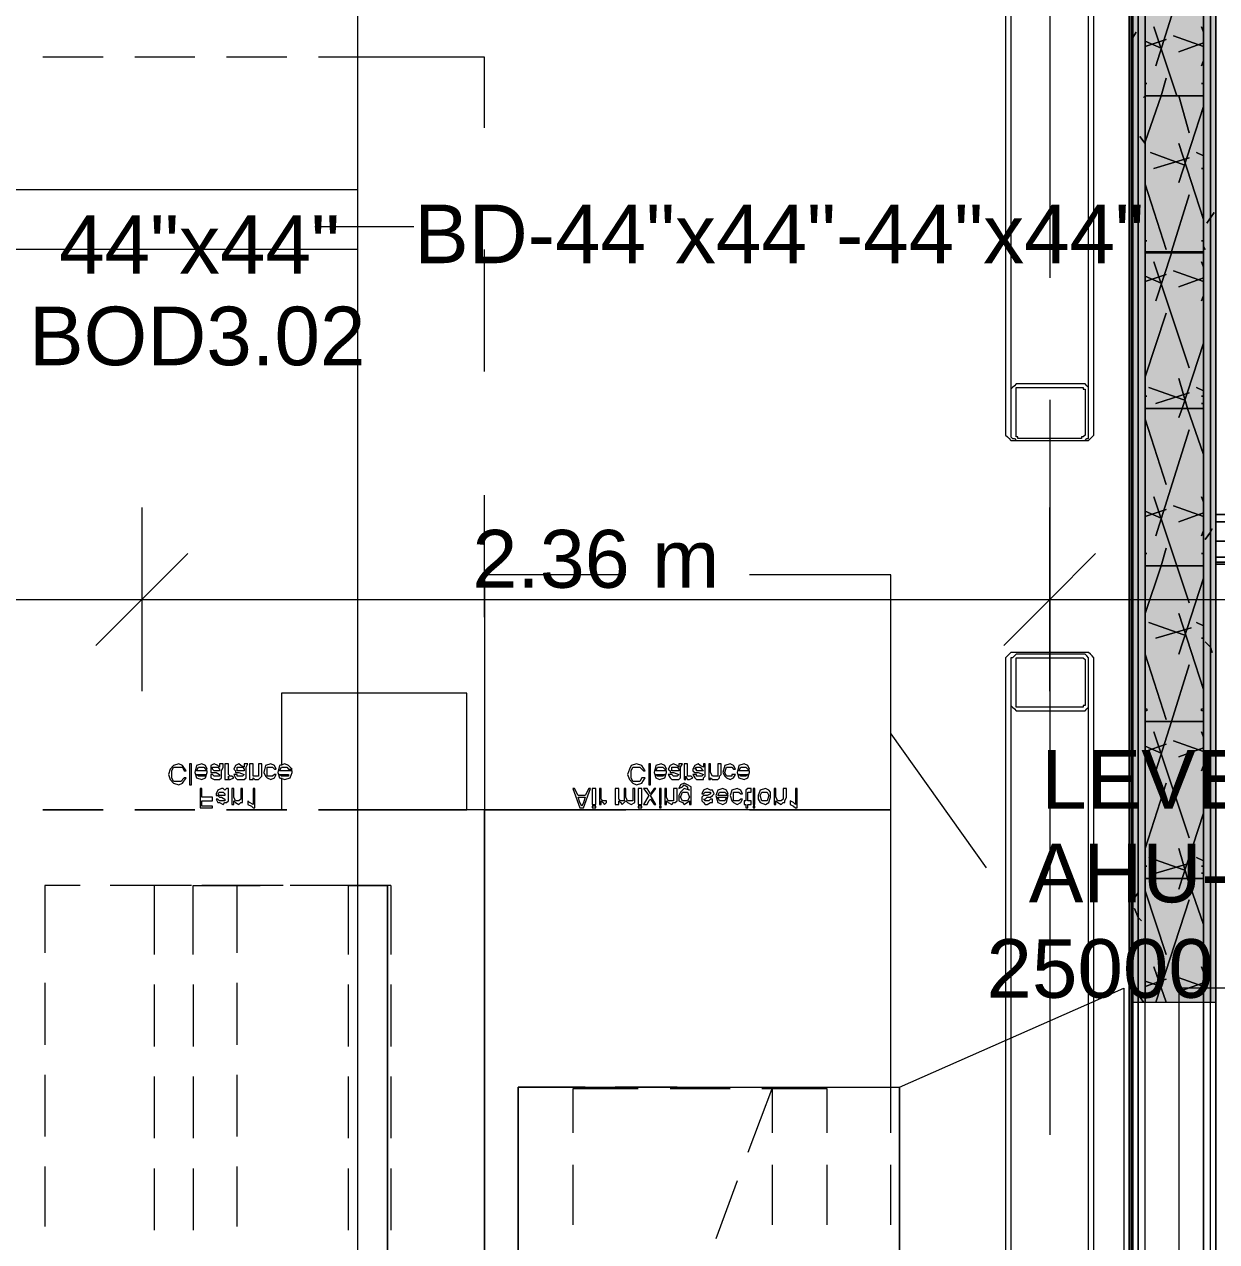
# Model space of a CAD drawing. Header units: metres. Extents: x -2 to 237, y -8 to 52.
# Drawn here: x 13.403 to 16.495, y 26.474 to 29.631 of the extents above; entities that cross this region are included whole.
import ezdxf

# ---------------------------------------------------------------- set-up
doc = ezdxf.new("R2010")
doc.units = ezdxf.units.M
doc.layers.add('HVAC - Ductos', color=5, linetype='Continuous', lineweight=0)
doc.layers.add('PDF4_Text', color=7, linetype='Continuous', lineweight=0)
doc.layers.add('PDF4_Geometry', color=7, linetype='Continuous', lineweight=0, true_color=0xaaaaaa)
doc.layers.add('PDF4_Solid Fills', color=7, linetype='Continuous', lineweight=0, true_color=0xffffff)
doc.styles.add('PDF Helvetica', font='')
doc.styles.get('PDF Helvetica').set_extended_font_data('Helvetica')

msp = doc.modelspace()

# ---------------------------------------------------------------- hatches: boundary and pattern name
at = {"layer": 'PDF4_Solid Fills', "lineweight": 0, "transparency": 33554559}
h = msp.add_hatch(color=256, dxfattribs=at)
h.paths.add_polyline_path([(16.31, 27.0947), (16.4611, 27.0947), (16.4611, 33.3898), (16.31, 33.3898)])
h.paths.add_polyline_path([(16.3832, 23.3881), (16.3832, 23.3103), (16.4611, 23.3103), (16.4611, 23.3881)])
h.paths.add_polyline_path([(16.3832, 23.3927), (16.4611, 23.3927), (16.4611, 24.8588), (16.31, 24.8588), (16.31, 23.4157), (16.3832, 23.4157)])
h = msp.add_hatch(color=256, dxfattribs=at)
h.paths.add_polyline_path([(16.31, 27.0947), (16.4611, 27.0947), (16.4611, 33.2845), (16.31, 33.2845)])
h.paths.add_polyline_path([(16.4611, 24.8588), (16.31, 24.8588), (16.31, 23.2003), (16.4611, 23.2003)])
h = msp.add_hatch(color=256, dxfattribs=at)
h.paths.add_polyline_path([(16.4611, 27.0947), (16.4795, 27.0947), (16.4795, 33.2845), (16.4611, 33.2845)])
h.paths.add_polyline_path([(16.4795, 24.8588), (16.4611, 24.8588), (16.4611, 23.3102), (16.4795, 23.3102)])
h = msp.add_hatch(color=256, dxfattribs=at)
h.paths.add_polyline_path([(16.4611, 27.0947), (16.4795, 27.0947), (16.4795, 33.2845), (16.4611, 33.2845)])
h.paths.add_polyline_path([(16.4795, 24.8588), (16.4611, 24.8588), (16.4611, 23.3102), (16.4795, 23.3102)])
h = msp.add_hatch(color=256, dxfattribs=at)
h.paths.add_polyline_path([(16.4932, 27.0947), (16.4932, 33.2845), (16.4795, 33.2845), (16.4795, 27.0947)])
h.paths.add_polyline_path([(16.4932, 23.3102), (16.4932, 24.8588), (16.4795, 24.8588), (16.4795, 23.3102)])
h = msp.add_hatch(color=256, dxfattribs=at)
h.paths.add_polyline_path([(16.4932, 27.0947), (16.4932, 33.2845), (16.4795, 33.2845), (16.4795, 27.0947)])
h.paths.add_polyline_path([(16.4932, 23.3102), (16.4932, 24.8588), (16.4795, 24.8588), (16.4795, 23.3102)])
h = msp.add_hatch(color=256, dxfattribs=at)
h.paths.add_polyline_path([(16.2916, 24.8588), (16.2778, 24.8588), (16.2778, 23.4157), (16.2916, 23.4157)])
h.paths.add_polyline_path([(16.2778, 30.2148), (16.2916, 30.2148), (16.2916, 33.1883), (16.2778, 33.1883)])
h.paths.add_polyline_path([(16.2778, 27.0947), (16.2916, 27.0947), (16.2916, 30.0727), (16.2778, 30.0727)])
h = msp.add_hatch(color=256, dxfattribs=at)
h.paths.add_polyline_path([(16.2916, 30.2148), (16.3099, 30.2148), (16.3099, 33.2065), (16.2916, 33.2065)])
h.paths.add_polyline_path([(16.2916, 23.4157), (16.3099, 23.4157), (16.3099, 24.8588), (16.2916, 24.8588)])
h.paths.add_polyline_path([(16.2916, 27.0947), (16.3099, 27.0947), (16.3099, 30.0865), (16.2916, 30.0865)])
h = msp.add_hatch(color=256, dxfattribs=at)
h.paths.add_polyline_path([(16.2916, 27.0947), (16.3099, 27.0947), (16.3099, 30.0865), (16.2916, 30.0865)])
h.paths.add_polyline_path([(16.2916, 23.4157), (16.3099, 23.4157), (16.3099, 24.8588), (16.2916, 24.8588)])
h = msp.add_hatch(color=256, dxfattribs=at)
h.paths.add_polyline_path([(16.2778, 27.0947), (16.2916, 27.0947), (16.2916, 30.0727), (16.2778, 30.0727)])
h.paths.add_polyline_path([(16.2778, 23.4157), (16.2916, 23.4157), (16.2916, 24.8588), (16.2778, 24.8588)])

# ---------------------------------------------------------------- linework, layer by layer
at = {"layer": 'HVAC - Ductos', "lineweight": 0}
for points in [[(14.2665, 30.1002), (14.2665, 24.4052), (13.1486, 24.4052), (13.1486, 30.1002)], [(14.2665, 29.2022), (14.2665, 29.0464), (13.1486, 29.0464), (13.1486, 29.2022)], [(16.0625, 28.3775), (16.0625, 28.1393), (16.0625, 27.9011), (16.0625, 28.1393)], [(21.4459, 28.3409), (16.4932, 28.3409)], [(16.4932, 28.2905), (21.4459, 28.2905)], [(16.1816, 28.2584), (16.0625, 28.1393), (15.9434, 28.0202), (16.0625, 28.1393)], [(16.4932, 28.2493), (21.4459, 28.2493)], [(21.4459, 28.2355), (16.4932, 28.2355)], [(16.4932, 28.2309), (21.4459, 28.2309), (16.4932, 28.2309), (21.4459, 28.2309)], [(13.8175, 27.6949), (13.8221, 27.6949), (13.8129, 27.7086), (13.8038, 27.7132), (13.79, 27.7086), (13.7808, 27.6995), (13.7763, 27.6857), (13.7808, 27.672), (13.79, 27.6628), (13.8038, 27.6582), (13.8129, 27.6628), (13.8221, 27.6765), (13.8175, 27.6765), (13.8083, 27.6674), (13.8038, 27.6674), (13.79, 27.6674), (13.7854, 27.6765), (13.7854, 27.6857), (13.7854, 27.6949), (13.79, 27.704), (13.7992, 27.704), (13.8129, 27.704)], [(13.8313, 27.7132), (13.8313, 27.6582), (13.8359, 27.6582), (13.8359, 27.7132)], [(13.8725, 27.6995), (13.8771, 27.6995), (13.8725, 27.7086), (13.8633, 27.7132), (13.8496, 27.7086), (13.845, 27.6903), (13.8496, 27.6765), (13.8633, 27.672), (13.8725, 27.6765), (13.8771, 27.6903), (13.8771, 27.6949), (13.8496, 27.6949), (13.8542, 27.704), (13.8633, 27.704), (13.8679, 27.704)], [(13.8496, 27.6857), (13.8725, 27.6857), (13.8725, 27.6811), (13.8633, 27.6811), (13.8542, 27.6811)], [(13.9091, 27.704), (13.9045, 27.7086), (13.8954, 27.7132), (13.8863, 27.7086), (13.8863, 27.6995), (13.8863, 27.6949), (13.8863, 27.6903), (13.8909, 27.6903), (13.9, 27.6903), (13.9091, 27.6857), (13.9091, 27.6811), (13.9, 27.6811), (13.8954, 27.6811), (13.8909, 27.6857), (13.8863, 27.6857), (13.8863, 27.6765), (13.8954, 27.672), (13.9, 27.672), (13.9091, 27.672), (13.9137, 27.6765), (13.9137, 27.6811), (13.9137, 27.6857), (13.9137, 27.6949), (13.9183, 27.704), (13.9183, 27.7132), (13.9091, 27.7132)], [(13.9091, 27.6949), (13.9, 27.6949), (13.8954, 27.6949), (13.8909, 27.6995), (13.8909, 27.704), (13.9, 27.704), (13.9045, 27.704), (13.9091, 27.6995)], [(13.9229, 27.7132), (13.9229, 27.672), (13.9321, 27.672), (13.9321, 27.6811), (13.9321, 27.672), (13.9367, 27.672), (13.9458, 27.6765), (13.9412, 27.6811), (13.9367, 27.6811), (13.9321, 27.6857), (13.9321, 27.6903), (13.9321, 27.7132)], [(13.9733, 27.704), (13.9641, 27.7086), (13.9595, 27.7132), (13.9504, 27.7086), (13.9458, 27.6995), (13.9504, 27.6949), (13.9504, 27.6903), (13.9549, 27.6903), (13.9595, 27.6903), (13.9733, 27.6857), (13.9687, 27.6811), (13.9641, 27.6811), (13.9549, 27.6811), (13.9549, 27.6857), (13.9458, 27.6857), (13.9504, 27.6765), (13.9549, 27.672), (13.9641, 27.672), (13.9733, 27.672), (13.9779, 27.6765), (13.9779, 27.6811), (13.9779, 27.6857), (13.9779, 27.6949), (13.9779, 27.704), (13.9825, 27.7132), (13.9733, 27.7132)], [(13.9733, 27.6949), (13.9641, 27.6949), (13.9549, 27.6949), (13.9549, 27.6995), (13.9549, 27.704), (13.9595, 27.704), (13.9687, 27.704), (13.9733, 27.6995)], [(13.987, 27.7132), (13.987, 27.672), (13.9962, 27.672), (13.9962, 27.6765), (14.0008, 27.672), (14.0054, 27.672), (14.01, 27.672), (14.0146, 27.6765), (14.0191, 27.6811), (14.0191, 27.6857), (14.0191, 27.7132), (14.01, 27.7132), (14.01, 27.6903), (14.01, 27.6811), (14.0054, 27.6811), (13.9962, 27.6811), (13.9962, 27.6903), (13.9962, 27.7132)], [(14.0512, 27.6995), (14.0557, 27.6995), (14.0512, 27.7086), (14.042, 27.7132), (14.0283, 27.7086), (14.0237, 27.6903), (14.0283, 27.6811), (14.0329, 27.6765), (14.042, 27.672), (14.0512, 27.6765), (14.0557, 27.6857), (14.0512, 27.6857), (14.0466, 27.6811), (14.042, 27.6811), (14.0329, 27.6811), (14.0329, 27.6903), (14.0329, 27.704), (14.042, 27.704), (14.0466, 27.704)], [(14.0878, 27.6995), (14.097, 27.6995), (14.0878, 27.7086), (14.0787, 27.7132), (14.0649, 27.7086), (14.0603, 27.6903), (14.0649, 27.6765), (14.0787, 27.672), (14.0924, 27.6765), (14.097, 27.6903), (14.097, 27.6949), (14.0649, 27.6949), (14.0695, 27.704), (14.0787, 27.704), (14.0832, 27.704)], [(14.0649, 27.6857), (14.0878, 27.6857), (14.0878, 27.6811), (14.0787, 27.6811), (14.0695, 27.6811)], [(15.0087, 27.6949), (15.0133, 27.6949), (15.0041, 27.7086), (14.9904, 27.7132), (14.9767, 27.7086), (14.9721, 27.6995), (14.9675, 27.6857), (14.9721, 27.672), (14.9813, 27.6628), (14.9904, 27.6582), (15.0041, 27.6628), (15.0133, 27.6765), (15.0041, 27.6765), (14.9995, 27.6674), (14.9904, 27.6674), (14.9813, 27.6674), (14.9767, 27.6765), (14.9767, 27.6857), (14.9767, 27.6949), (14.9813, 27.704), (14.9904, 27.704), (14.9995, 27.704)], [(15.0225, 27.7132), (15.0225, 27.6582), (15.0271, 27.6582), (15.0271, 27.7132)], [(15.0637, 27.6995), (15.0683, 27.6995), (15.0637, 27.7086), (15.0545, 27.7132), (15.0408, 27.7086), (15.0362, 27.6903), (15.0408, 27.6765), (15.0499, 27.672), (15.0637, 27.6765), (15.0683, 27.6903), (15.0683, 27.6949), (15.0408, 27.6949), (15.0454, 27.704), (15.0545, 27.704), (15.0591, 27.704)], [(15.0408, 27.6857), (15.0637, 27.6857), (15.0591, 27.6811), (15.0499, 27.6811), (15.0454, 27.6811)], [(15.1004, 27.704), (15.0958, 27.7086), (15.0866, 27.7132), (15.0775, 27.7086), (15.0729, 27.6995), (15.0775, 27.6949), (15.0775, 27.6903), (15.0821, 27.6903), (15.0866, 27.6903), (15.1004, 27.6857), (15.0958, 27.6811), (15.0912, 27.6811), (15.0866, 27.6811), (15.0821, 27.6857), (15.0729, 27.6857), (15.0775, 27.6765), (15.0821, 27.672), (15.0912, 27.672), (15.1004, 27.672), (15.105, 27.6765), (15.105, 27.6811), (15.105, 27.6857), (15.105, 27.6949), (15.105, 27.704), (15.1096, 27.7132), (15.1004, 27.7132)], [(15.1004, 27.6949), (15.0912, 27.6949), (15.0821, 27.6949), (15.0821, 27.6995), (15.0821, 27.704), (15.0866, 27.704), (15.0958, 27.704), (15.1004, 27.6995)], [(15.1142, 27.7132), (15.1142, 27.672), (15.1187, 27.672), (15.1187, 27.6811), (15.1233, 27.672), (15.1279, 27.672), (15.137, 27.6765), (15.1324, 27.6811), (15.1279, 27.6811), (15.1233, 27.6811), (15.1233, 27.6857), (15.1233, 27.6903), (15.1233, 27.7132)], [(15.1645, 27.704), (15.1553, 27.7086), (15.1508, 27.7132), (15.1416, 27.7086), (15.137, 27.6995), (15.137, 27.6949), (15.1416, 27.6903), (15.1462, 27.6903), (15.1508, 27.6903), (15.1645, 27.6857), (15.1599, 27.6811), (15.1553, 27.6811), (15.1462, 27.6811), (15.1462, 27.6857), (15.137, 27.6857), (15.1416, 27.6765), (15.1462, 27.672), (15.1553, 27.672), (15.1645, 27.672), (15.1645, 27.6765), (15.1691, 27.6811), (15.1691, 27.6857), (15.1691, 27.6949), (15.1691, 27.704), (15.1691, 27.7132), (15.1645, 27.7132)], [(15.1645, 27.6949), (15.1508, 27.6949), (15.1462, 27.6949), (15.1462, 27.6995), (15.1416, 27.6995), (15.1462, 27.704), (15.1508, 27.704), (15.1553, 27.704), (15.1599, 27.6995)], [(15.1782, 27.7132), (15.1782, 27.672), (15.1828, 27.672), (15.1828, 27.6765), (15.1874, 27.672), (15.1966, 27.672), (15.2012, 27.672), (15.2058, 27.6765), (15.2058, 27.6811), (15.2104, 27.6857), (15.2104, 27.7132), (15.2012, 27.7132), (15.2012, 27.6903), (15.2012, 27.6811), (15.1966, 27.6811), (15.192, 27.6811), (15.1874, 27.6811), (15.1828, 27.6903), (15.1828, 27.7132)], [(15.2424, 27.6995), (15.247, 27.6995), (15.2424, 27.7086), (15.2332, 27.7132), (15.2195, 27.7086), (15.2149, 27.6903), (15.2195, 27.6811), (15.2241, 27.6765), (15.2332, 27.672), (15.2424, 27.6765), (15.247, 27.6857), (15.2378, 27.6857), (15.2378, 27.6811), (15.2332, 27.6811), (15.2241, 27.6811), (15.2195, 27.6903), (15.2241, 27.704), (15.2332, 27.704), (15.2378, 27.704)], [(15.279, 27.6995), (15.2836, 27.6995), (15.279, 27.7086), (15.2699, 27.7132), (15.2562, 27.7086), (15.2516, 27.6903), (15.2562, 27.6765), (15.2699, 27.672), (15.279, 27.6765), (15.2836, 27.6903), (15.2836, 27.6949), (15.2562, 27.6949), (15.2608, 27.704), (15.2699, 27.704), (15.2744, 27.704)], [(15.2562, 27.6857), (15.279, 27.6857), (15.2744, 27.6811), (15.2699, 27.6811), (15.2608, 27.6811)], [(15.1004, 27.6491), (15.1096, 27.6536), (15.1142, 27.6582), (15.1233, 27.6536), (15.1233, 27.6491), (15.1279, 27.6445), (15.1142, 27.6491), (15.1096, 27.6445), (15.105, 27.6399), (15.1004, 27.6307), (15.1004, 27.617), (15.1096, 27.6124), (15.1142, 27.6078), (15.1279, 27.617), (15.1279, 27.6078), (15.1324, 27.6078), (15.1324, 27.6445), (15.1324, 27.6536), (15.1233, 27.6582), (15.1142, 27.6628), (15.105, 27.6582)], [(13.8587, 27.6491), (13.8587, 27.5986), (13.8909, 27.5986), (13.8909, 27.6032), (13.8633, 27.6032), (13.8633, 27.617), (13.8909, 27.617), (13.8909, 27.6262), (13.8633, 27.6262), (13.8633, 27.6491)], [(13.9229, 27.6445), (13.9183, 27.6491), (13.9137, 27.6491), (13.9045, 27.6445), (13.9, 27.6353), (13.9, 27.6307), (13.9045, 27.6307), (13.9091, 27.6262), (13.9137, 27.6262), (13.9229, 27.6216), (13.9229, 27.617), (13.9137, 27.617), (13.9091, 27.617), (13.9045, 27.6216), (13.9, 27.6216), (13.9045, 27.6124), (13.9091, 27.6124), (13.9183, 27.6078), (13.9229, 27.6124), (13.9275, 27.6124), (13.9321, 27.617), (13.9321, 27.6216), (13.9321, 27.6307), (13.9321, 27.6399), (13.9321, 27.6491), (13.9275, 27.6491)], [(13.9229, 27.6307), (13.9137, 27.6307), (13.9091, 27.6307), (13.9045, 27.6353), (13.9091, 27.6399), (13.9137, 27.6399), (13.9183, 27.6399), (13.9229, 27.6353)], [(13.9412, 27.6491), (13.9412, 27.6078), (13.9458, 27.6078), (13.9458, 27.617), (13.9504, 27.6124), (13.9595, 27.6078), (13.9641, 27.6124), (13.9687, 27.6124), (13.9687, 27.617), (13.9687, 27.6262), (13.9687, 27.6491), (13.9641, 27.6491), (13.9641, 27.6262), (13.9641, 27.6216), (13.9595, 27.617), (13.9549, 27.617), (13.9504, 27.617), (13.9458, 27.6262), (13.9458, 27.6491)], [(14.0008, 27.6491), (13.9962, 27.6491), (13.9962, 27.6078), (13.987, 27.6124), (13.9825, 27.617), (13.9825, 27.6078), (13.9916, 27.6032), (13.9962, 27.5986), (14.0008, 27.5986)], [(14.8255, 27.6491), (14.8438, 27.5986), (14.853, 27.5986), (14.8713, 27.6491), (14.8667, 27.6491), (14.8575, 27.6307), (14.8393, 27.6307), (14.8301, 27.6491)], [(14.8393, 27.6262), (14.8575, 27.6262), (14.853, 27.6124), (14.8484, 27.6032), (14.8438, 27.6124)], [(14.8759, 27.6491), (14.8759, 27.6078), (14.885, 27.6078), (14.885, 27.6491)], [(14.8942, 27.6491), (14.8942, 27.6078), (14.8988, 27.6078), (14.8988, 27.617), (14.9034, 27.6124), (14.9079, 27.6078), (14.9125, 27.6124), (14.9125, 27.617), (14.9079, 27.617), (14.9034, 27.617), (14.8988, 27.6216), (14.8988, 27.6262), (14.8988, 27.6491)], [(14.9355, 27.6491), (14.9355, 27.6078), (14.9446, 27.6078), (14.9446, 27.617), (14.9492, 27.6124), (14.9537, 27.6078), (14.9583, 27.6124), (14.9629, 27.617), (14.9675, 27.6124), (14.9767, 27.6078), (14.9859, 27.6124), (14.9859, 27.6216), (14.9859, 27.6491), (14.9813, 27.6491), (14.9813, 27.6262), (14.9813, 27.617), (14.9767, 27.617), (14.9721, 27.617), (14.9675, 27.617), (14.9629, 27.6262), (14.9629, 27.6491), (14.9583, 27.6491), (14.9583, 27.6216), (14.9583, 27.617), (14.9537, 27.617), (14.9492, 27.617), (14.9446, 27.6216), (14.9446, 27.6307), (14.9446, 27.6491)], [(14.995, 27.6491), (14.995, 27.6078), (15.0041, 27.6078), (15.0041, 27.6491)], [(15.0087, 27.6491), (15.0225, 27.6307), (15.0087, 27.6078), (15.0179, 27.6078), (15.0225, 27.617), (15.0271, 27.6216), (15.0362, 27.6078), (15.0408, 27.6078), (15.0271, 27.6307), (15.0408, 27.6491), (15.0362, 27.6491), (15.0271, 27.6353), (15.0179, 27.6491)], [(15.0499, 27.6491), (15.0499, 27.6078), (15.0545, 27.6078), (15.0545, 27.6491)], [(15.0637, 27.6491), (15.0637, 27.6078), (15.0683, 27.6078), (15.0683, 27.617), (15.0729, 27.6124), (15.0821, 27.6078), (15.0866, 27.6124), (15.0912, 27.6124), (15.0958, 27.617), (15.0958, 27.6262), (15.0958, 27.6491), (15.0866, 27.6491), (15.0866, 27.6262), (15.0866, 27.6216), (15.0866, 27.617), (15.0821, 27.617), (15.0729, 27.617), (15.0683, 27.6262), (15.0683, 27.6491)], [(15.105, 27.6262), (15.1096, 27.6399), (15.1142, 27.6399), (15.1233, 27.6399), (15.1279, 27.6262), (15.1233, 27.617), (15.1142, 27.617), (15.1096, 27.617)], [(15.1599, 27.6353), (15.1645, 27.6353), (15.1691, 27.6399), (15.1737, 27.6399), (15.1828, 27.6399), (15.1828, 27.6353), (15.1737, 27.6307), (15.1645, 27.6307), (15.1599, 27.6262), (15.1599, 27.6216), (15.1599, 27.617), (15.1645, 27.6124), (15.1691, 27.6078), (15.1737, 27.6078), (15.1828, 27.6124), (15.1874, 27.6124), (15.1874, 27.6216), (15.1828, 27.6216), (15.1782, 27.617), (15.1737, 27.617), (15.1691, 27.617), (15.1645, 27.6216), (15.1691, 27.6216), (15.1737, 27.6262), (15.1828, 27.6262), (15.1874, 27.6307), (15.192, 27.6353), (15.1874, 27.6445), (15.1828, 27.6445), (15.1737, 27.6491), (15.1645, 27.6445)], [(15.2241, 27.6353), (15.2286, 27.6353), (15.2241, 27.6445), (15.2149, 27.6491), (15.2012, 27.6445), (15.1966, 27.6307), (15.2012, 27.6124), (15.2149, 27.6078), (15.2241, 27.6124), (15.2286, 27.6307), (15.2012, 27.6307), (15.2058, 27.6399), (15.2149, 27.6399), (15.2195, 27.6399)], [(15.2012, 27.6262), (15.2241, 27.6262), (15.2195, 27.617), (15.2149, 27.617), (15.2058, 27.617)], [(15.2608, 27.6353), (15.2653, 27.6353), (15.2608, 27.6445), (15.2516, 27.6491), (15.2378, 27.6445), (15.2332, 27.6307), (15.2378, 27.617), (15.2424, 27.6124), (15.2516, 27.6078), (15.2608, 27.6124), (15.2653, 27.6216), (15.2608, 27.6216), (15.2562, 27.617), (15.2516, 27.617), (15.2424, 27.617), (15.2424, 27.6307), (15.2424, 27.6399), (15.2516, 27.6399), (15.2562, 27.6399)], [(15.2882, 27.6399), (15.2882, 27.6491), (15.2836, 27.6491), (15.279, 27.6491), (15.2744, 27.6445), (15.2744, 27.6353), (15.2744, 27.617), (15.2699, 27.617), (15.2699, 27.6078), (15.2744, 27.6078), (15.2744, 27.5986), (15.279, 27.5986), (15.279, 27.6078), (15.2882, 27.6078), (15.2882, 27.617), (15.279, 27.617), (15.279, 27.6353), (15.279, 27.6399), (15.2836, 27.6399)], [(15.2928, 27.6491), (15.2928, 27.6078), (15.2974, 27.6078), (15.2974, 27.6491)], [(15.3066, 27.6307), (15.3066, 27.6216), (15.3111, 27.6124), (15.3248, 27.6078), (15.334, 27.6124), (15.3386, 27.6262), (15.3386, 27.6399), (15.334, 27.6445), (15.3248, 27.6491), (15.3111, 27.6445)], [(15.3111, 27.6307), (15.3157, 27.6399), (15.3248, 27.6399), (15.3294, 27.6399), (15.334, 27.6307), (15.3294, 27.617), (15.3248, 27.617), (15.3157, 27.617)], [(15.3478, 27.6491), (15.3478, 27.6078), (15.3524, 27.6078), (15.3524, 27.617), (15.3569, 27.6124), (15.3661, 27.6078), (15.3707, 27.6124), (15.3753, 27.6124), (15.3753, 27.617), (15.3799, 27.6262), (15.3799, 27.6491), (15.3707, 27.6491), (15.3707, 27.6262), (15.3707, 27.6216), (15.3661, 27.617), (15.3615, 27.617), (15.3569, 27.617), (15.3524, 27.6262), (15.3524, 27.6491)], [(15.4073, 27.6491), (15.4028, 27.6491), (15.4028, 27.6078), (15.3982, 27.6124), (15.3891, 27.617), (15.3891, 27.6078), (15.3982, 27.6032), (15.4028, 27.5986), (15.4073, 27.5986)], [(13.451, 27.594), (13.6068, 27.594)], [(13.6892, 27.594), (13.845, 27.594)], [(13.9275, 27.594), (14.0832, 27.594)], [(14.1657, 27.594), (14.2665, 27.594)], [(14.8759, 27.6032), (14.8759, 27.5986), (14.885, 27.5986), (14.885, 27.6032)], [(14.995, 27.6032), (14.995, 27.5986), (15.0041, 27.5986), (15.0041, 27.6032)], [(15.0499, 27.6032), (15.0499, 27.5986), (15.0545, 27.5986), (15.0545, 27.6032)], [(15.2928, 27.6032), (15.2928, 27.5986), (15.2974, 27.5986), (15.2974, 27.6032)], [(14.6834, 26.8748), (14.6834, 25.1246)]]:
    msp.add_lwpolyline(points, close=True, dxfattribs=at)
for points in [[(13.6068, 29.5458), (13.451, 29.5458)], [(13.845, 29.5458), (13.6892, 29.5458)], [(14.0832, 29.5458), (13.9275, 29.5458)], [(14.5964, 29.3626), (14.5964, 29.5458), (14.2665, 29.5458), (14.1657, 29.5458)], [(14.1566, 29.106), (14.4131, 29.106)], [(14.5964, 28.7303), (14.5964, 29.0464)], [(14.5964, 28.0935), (14.5964, 28.4096)], [(13.7076, 28.3775), (13.7076, 28.1393), (13.7076, 27.9011)], [(16.4932, 28.3592), (21.4459, 28.3592), (16.4932, 28.3592)], [(16.4932, 28.3592), (21.4459, 28.3592), (16.4932, 28.3592)], [(16.4932, 28.2309), (16.4932, 23.3102), (16.4932, 28.1668), (16.4932, 23.3102), (16.4932, 28.2309), (16.4932, 23.3102), (16.4932, 28.2309), (21.4459, 28.2309), (16.4932, 28.2309), (21.4459, 28.2309), (16.4932, 28.2309), (21.4459, 28.2309), (21.4459, 25.4682), (21.4459, 28.2309), (21.4459, 25.4682), (21.4459, 28.2309), (21.4459, 25.4682), (21.4459, 28.2309), (21.4459, 25.4682), (21.4459, 28.2309), (16.4932, 28.2309), (16.4932, 28.3592), (21.4459, 28.3592), (16.4932, 28.3592)], [(21.4459, 28.3592), (16.4932, 28.3592), (21.4459, 28.3592)], [(16.4932, 28.3592), (21.4459, 28.3592), (16.4932, 28.3592)], [(16.4932, 28.3592), (21.4459, 28.3592), (16.4932, 28.3592)], [(13.8267, 28.2584), (13.7076, 28.1393), (13.5884, 28.0202)], [(14.9629, 28.2034), (14.5964, 28.2034), (14.5964, 27.594), (14.9629, 27.594)], [(15.2836, 27.594), (15.6502, 27.594), (15.6502, 28.2034), (15.2836, 28.2034)], [(6.6289, 28.1393), (11.2197, 28.1393), (13.7076, 28.1393), (16.3008, 28.1393)], [(15.8242, 28.1393), (19.7919, 28.1393)], [(14.1657, 24.4052), (14.2665, 24.4052), (14.5964, 24.4052), (14.5964, 27.594), (14.2665, 27.594), (14.5506, 27.594), (14.5506, 27.8965), (14.2665, 27.8965), (14.0695, 27.8965), (14.0695, 27.7086)], [(15.6502, 27.7911), (15.8976, 27.4429)], [(14.5964, 27.7773), (14.5964, 27.594), (14.5964, 24.4052), (15.6502, 24.4052), (15.6502, 25.1246), (15.6502, 25.2437)], [(14.0695, 27.6765), (14.0695, 27.594)], [(15.6502, 26.7557), (15.6502, 26.8748), (15.6502, 27.594), (14.5964, 27.594), (14.2665, 27.594)], [(15.2699, 27.594), (14.6743, 27.594)], [(20.2135, 26.8015), (20.2272, 26.8427), (20.2639, 26.9802), (20.2959, 27.1222), (20.3097, 27.2688), (20.3189, 27.4108), (18.7932, 27.4108), (18.7886, 27.3558), (18.7703, 27.2963), (18.7427, 27.2459), (18.7061, 27.2001), (18.6603, 27.1634), (18.6099, 27.1359), (18.5549, 27.1176), (18.4954, 27.113), (18.4954, 26.1417), (18.4954, 27.113), (18.4496, 27.1313), (18.4496, 26.1371), (18.4496, 27.1313), (16.397, 27.1313), (16.397, 24.8955), (17.7119, 24.8955)], [(13.5472, 27.3971), (13.4556, 27.3971), (13.4556, 27.2229)], [(13.7854, 27.3971), (13.6251, 27.3971)], [(13.8359, 27.3971), (13.7397, 27.3971), (13.7397, 27.2184)], [(13.8405, 27.2184), (13.8405, 27.3971), (14.0146, 27.3971)], [(13.9549, 27.2229), (13.9549, 27.3971), (13.8633, 27.3971)], [(14.0741, 27.3971), (13.9137, 27.3971)], [(14.2436, 27.3971), (14.2665, 27.3971), (14.0924, 27.3971)], [(14.2436, 27.2184), (14.2436, 27.3971), (14.152, 27.3971)], [(14.3536, 27.3971), (14.3444, 27.3971), (14.2665, 27.3971), (14.3444, 27.3971), (14.3444, 24.5793), (14.2665, 24.5793), (14.3444, 24.5793), (14.3536, 24.5793)], [(14.3444, 24.5793), (14.3444, 27.3971)], [(14.3536, 27.3971), (14.3536, 27.2184)], [(13.4556, 27.1451), (13.4556, 26.9847)], [(13.7397, 27.1405), (13.7397, 26.9802)], [(13.8405, 27.1405), (13.8405, 26.9802)], [(13.9549, 26.9847), (13.9549, 27.1451)], [(14.2436, 26.9802), (14.2436, 27.1405)], [(14.3536, 27.1405), (14.3536, 26.9802)], [(14.6834, 26.8748), (14.6926, 26.8748), (14.711, 26.8748), (14.7384, 26.8748), (14.7842, 26.8748), (14.8347, 26.8748), (14.8988, 26.8748), (14.9767, 26.8748), (15.0591, 26.8748), (15.1462, 26.8748), (15.247, 26.8748), (15.3478, 26.8748), (15.4531, 26.8748), (15.5631, 26.8748), (15.6731, 26.8748), (16.2549, 27.1313), (16.2549, 24.8955)], [(13.4556, 26.9068), (13.4556, 26.7465)], [(13.7397, 26.9022), (13.7397, 26.7419)], [(13.8405, 26.9022), (13.8405, 26.7419)], [(13.9549, 26.7465), (13.9549, 26.9068)], [(14.2436, 26.7419), (14.2436, 26.9022)], [(14.3536, 26.9022), (14.3536, 26.7419)], [(14.995, 26.8702), (14.8255, 26.8702), (14.8255, 26.7557)], [(15.2332, 26.8702), (15.0775, 26.8702)], [(15.4853, 26.7557), (15.4853, 26.8702), (15.3157, 26.8702)], [(15.3432, 26.8748), (15.3524, 26.8748), (15.3707, 26.8748), (15.4028, 26.8748), (15.444, 26.8748), (15.4898, 26.8748), (15.5493, 26.8748), (15.6089, 26.8748), (15.6731, 26.8748), (15.6731, 25.1246), (15.6089, 25.1246), (15.5493, 25.1246), (15.4898, 25.1246), (15.444, 25.1246), (15.4028, 25.1246), (15.3707, 25.1246), (15.3524, 25.1246), (15.3432, 25.1246)], [(15.6731, 25.1246), (15.6731, 26.8748)], [(13.4556, 26.6686), (13.4556, 26.5128)], [(13.7397, 26.664), (13.7397, 26.5036)], [(13.8405, 26.664), (13.8405, 26.5036)], [(13.9549, 26.5128), (13.9549, 26.6686)], [(14.2436, 26.5036), (14.2436, 26.664)], [(14.3536, 26.664), (14.3536, 26.5036)], [(14.8255, 26.6732), (14.8255, 26.5174)], [(15.4853, 26.5174), (15.4853, 26.6732)], [(15.6502, 26.5174), (15.6502, 26.6732)]]:
    msp.add_lwpolyline(points, dxfattribs=at)
at = {"layer": 'PDF4_Geometry', "lineweight": 0}
for points in [[(16.1633, 30.0544), (16.2778, 30.0544), (16.2778, 27.0947), (16.4932, 27.0947), (16.4932, 33.2845), (18.7565, 33.2845), (18.7565, 33.3898), (16.2778, 33.3898), (6.4457, 33.3898), (6.4457, 33.1745), (6.4457, 27.1771), (6.6656, 27.1771), (6.6656, 30.0727), (9.6574, 30.0727), (9.8406, 30.0727), (9.8406, 30.4072), (9.6574, 30.4072), (9.6574, 30.2606), (9.4787, 30.2606)], [(16.2778, 27.0947), (16.4932, 27.0947), (16.4932, 33.2845), (16.4795, 33.2845)], [(16.2916, 27.0947), (16.31, 27.0947), (16.4611, 27.0947), (16.4611, 33.2845), (16.31, 33.2845), (16.31, 33.2065), (16.31, 30.2148), (16.31, 30.1369)], [(16.4611, 24.8588), (16.4795, 24.8588), (16.4795, 25.0375), (16.4795, 27.0947), (16.4795, 33.2845), (16.4611, 33.2845)], [(16.1633, 28.6799), (16.1633, 32.6431), (16.1633, 32.6476), (16.1633, 32.6522), (16.1587, 32.6567), (16.1541, 32.6567), (16.1495, 32.6613), (16.1404, 32.6613), (15.9846, 32.6613), (15.98, 32.6613), (15.9755, 32.6567), (15.9709, 32.6567), (15.9663, 32.6522), (15.9617, 32.6476), (15.9617, 32.6431), (15.9617, 28.6799)], [(16.0625, 30.2422), (16.0625, 28.9731)], [(16.2778, 23.4157), (16.2916, 23.4157), (16.31, 23.4157), (16.31, 24.8588), (16.31, 25.0375), (16.31, 24.8588), (16.4611, 24.8588), (16.4611, 25.0375), (16.4611, 27.0947), (16.4611, 25.0375), (16.31, 25.0375), (16.31, 27.0947), (16.31, 30.0865), (16.2916, 30.0865), (16.2778, 30.0865), (16.1633, 30.0865), (16.2916, 30.0865), (16.2916, 30.0727), (16.1633, 30.0727), (16.2778, 30.0727), (16.2778, 30.0544), (16.1633, 30.0544), (16.2778, 30.0544), (16.1771, 30.0544)], [(6.6656, 23.4203), (6.6656, 30.0407), (6.6656, 23.4203), (16.2778, 23.4203), (16.2778, 30.0544), (16.2778, 23.4157), (16.2778, 24.8588), (16.2778, 25.0375), (16.2778, 27.0947), (16.2778, 25.0375), (16.2916, 25.0375), (16.2916, 27.0947), (16.2916, 25.0375), (16.31, 25.0375), (16.31, 27.0947)], [(15.948, 30.0544), (12.2369, 30.0544), (15.948, 30.0544), (12.2369, 30.0544), (12.2323, 30.0498), (12.2323, 30.0453), (12.2277, 30.0453), (15.948, 30.0453), (12.2277, 30.0453), (12.2323, 30.0453), (12.2323, 30.0498), (12.2369, 30.0544), (15.948, 30.0544), (12.2369, 30.0544), (15.948, 30.0544), (12.2369, 30.0544), (15.948, 30.0544), (15.948, 28.5746), (15.948, 28.5654), (15.9526, 28.5608), (15.9571, 28.5562), (15.9617, 28.5516), (15.9709, 28.5516), (15.9755, 28.5516)], [(16.1495, 28.5516), (16.1541, 28.5516), (16.1633, 28.5516), (16.1679, 28.5562), (16.1725, 28.5608), (16.1771, 28.5654), (16.1771, 28.5746), (16.1771, 30.0544), (16.2733, 30.0544), (16.2733, 23.4203), (16.2733, 30.0544), (16.1771, 30.0544), (16.2778, 30.0544), (16.2778, 23.4203)], [(16.2687, 23.4294), (16.2687, 30.0453), (16.2687, 23.4294), (16.2687, 23.4248), (16.2733, 23.4203), (16.2778, 23.4203), (16.2778, 30.0544), (16.2778, 27.0947), (16.2778, 25.0375), (16.2778, 24.8588), (16.2778, 23.4157), (16.2778, 24.8588), (16.2778, 25.0375), (16.2778, 27.0947), (16.2916, 27.0947), (16.2916, 30.0727), (16.2778, 30.0727), (16.1633, 30.0727)], [(16.2778, 23.4203), (16.2778, 30.0544), (16.2778, 23.4157), (16.2916, 23.4157), (16.2916, 24.8588), (16.2916, 25.0375), (16.2916, 24.8588), (16.2778, 24.8588)], [(16.2778, 30.0544), (16.2778, 27.0947), (16.2778, 30.0544)], [(16.2687, 23.4294), (16.2687, 30.0453), (16.2687, 23.4294)], [(16.0625, 28.657), (16.0625, 28.3363)], [(16.1771, 24.2632), (16.1771, 27.9789), (16.1771, 27.9881), (16.1725, 27.9927), (16.1679, 27.9972), (16.1633, 28.0018), (16.1541, 28.0018), (16.1495, 28.0018), (15.98, 28.0018), (15.9709, 28.0018), (15.9617, 28.0018), (15.9571, 27.9972), (15.9526, 27.9927), (15.948, 27.9881), (15.948, 27.9789), (15.948, 24.2632)], [(16.0625, 28.0202), (16.0625, 26.7511)], [(15.9617, 27.8689), (15.9617, 23.8554), (15.9617, 23.8509), (15.9663, 23.8463), (15.9709, 23.8417), (15.9755, 23.8372), (15.98, 23.8372), (15.9846, 23.8372), (16.1404, 23.8372), (16.1495, 23.8372), (16.1541, 23.8372), (16.1587, 23.8417), (16.1633, 23.8463), (16.1633, 23.8509), (16.1633, 23.8554), (16.1633, 27.8689)], [(16.4611, 23.3102), (16.4795, 23.3102), (16.4795, 24.8588), (16.4795, 25.0375), (16.4795, 27.0947), (16.4932, 27.0947), (16.4932, 25.0375), (16.4932, 24.8588), (16.4795, 24.8588)], [(16.4611, 27.0947), (16.4795, 27.0947)], [(16.4932, 24.8588), (16.4932, 25.0375), (16.4932, 27.0947)]]:
    msp.add_lwpolyline(points, dxfattribs=at)
for points in [[(16.31, 27.0947), (16.4611, 27.0947), (16.4611, 33.3898), (16.31, 33.3898), (16.31, 33.1287)], [(16.4611, 27.0947), (16.4795, 27.0947), (16.4795, 33.2845), (16.4611, 33.2845)], [(16.4795, 27.0947), (16.4932, 27.0947), (16.4932, 33.2845), (16.4795, 33.2845)], [(16.4932, 33.2845), (16.4932, 28.3729), (16.4932, 33.2845), (16.4932, 28.3592), (16.4932, 33.2845), (16.4932, 28.3592)], [(16.4932, 24.8588), (16.4932, 25.0375), (16.4932, 27.0947), (16.4932, 33.2845), (16.4932, 27.0947), (16.4932, 25.0375)], [(16.2916, 27.0947), (16.31, 27.0947), (16.31, 30.0865), (16.2916, 30.0865)], [(16.2778, 27.0947), (16.2916, 27.0947), (16.2916, 30.0727), (16.2778, 30.0727)], [(16.4611, 29.4451), (16.31, 29.4451), (16.31, 29.4771), (16.3145, 29.4771), (16.31, 29.4771), (16.31, 29.4451), (16.4611, 29.4451), (16.4611, 29.4771)], [(16.4565, 29.4771), (16.4611, 29.4771)], [(16.4611, 29.0419), (16.4611, 29.0373), (16.31, 29.0373), (16.31, 29.0419), (16.31, 29.0694), (16.3145, 29.0694), (16.31, 29.0694), (16.31, 29.0419), (16.4611, 29.0419), (16.4611, 29.0694)], [(16.4565, 29.0694), (16.4611, 29.0694)], [(16.1633, 28.6799), (16.1633, 28.6845), (16.1633, 28.689), (16.1587, 28.6936), (16.1541, 28.6982), (16.1495, 28.6982), (16.1404, 28.6982), (15.9846, 28.6982), (15.98, 28.6982), (15.9755, 28.6982), (15.9709, 28.6936), (15.9663, 28.689), (15.9617, 28.6845), (15.9617, 28.6799), (15.9617, 28.5654), (15.9617, 28.5608), (15.9663, 28.5562), (15.9709, 28.5562), (15.9755, 28.5516), (15.98, 28.5516), (15.9846, 28.5516), (16.1404, 28.5516), (16.1495, 28.5516), (16.1541, 28.5516), (16.1587, 28.5562), (16.1633, 28.5562), (16.1633, 28.5608), (16.1633, 28.5654)], [(15.9846, 28.689), (16.1404, 28.689), (16.145, 28.689), (16.1495, 28.689), (16.1495, 28.6845), (16.1541, 28.6845), (16.1541, 28.6799), (16.1541, 28.5654), (16.1495, 28.5608), (16.145, 28.5608), (16.145, 28.5562), (16.1404, 28.5562), (15.9846, 28.5562), (15.98, 28.5562), (15.98, 28.5608), (15.9755, 28.5608), (15.9755, 28.5654), (15.9755, 28.6799), (15.9755, 28.6845), (15.9755, 28.689), (15.98, 28.689)], [(16.4611, 28.6341), (16.31, 28.6341), (16.31, 28.6662), (16.3145, 28.6662), (16.31, 28.6662), (16.31, 28.6341), (16.4611, 28.6341), (16.4611, 28.6662)], [(16.4565, 28.6662), (16.4611, 28.6662)], [(16.4611, 28.2309), (16.4611, 28.2263), (16.31, 28.2263), (16.31, 28.2309), (16.31, 28.2584), (16.3145, 28.2584), (16.31, 28.2584), (16.31, 28.2309), (16.31, 28.2263), (16.4611, 28.2263), (16.4611, 28.2309), (16.4611, 28.2584)], [(16.4565, 28.2584), (16.4611, 28.2584)], [(15.9617, 27.8689), (15.9617, 27.8644), (15.9663, 27.8598), (15.9709, 27.8552), (15.9755, 27.8507), (15.98, 27.8507), (15.9846, 27.8507), (16.1404, 27.8507), (16.1495, 27.8507), (16.1541, 27.8507), (16.1587, 27.8552), (16.1633, 27.8598), (16.1633, 27.8644), (16.1633, 27.8689), (16.1633, 27.9835), (16.1633, 27.9881), (16.1587, 27.9927), (16.1541, 27.9972), (16.1495, 27.9972), (16.1404, 27.9972), (15.9846, 27.9972), (15.98, 27.9972), (15.9755, 27.9972), (15.9709, 27.9927), (15.9663, 27.9881), (15.9617, 27.9881), (15.9617, 27.9835)], [(16.1404, 27.8598), (15.9846, 27.8598), (15.98, 27.8598), (15.9755, 27.8598), (15.9755, 27.8644), (15.9755, 27.8689), (15.9755, 27.9835), (15.9755, 27.9881), (15.98, 27.9881), (15.9846, 27.9881), (16.1404, 27.9881), (16.145, 27.9881), (16.1495, 27.9881), (16.1541, 27.9835), (16.1541, 27.8689), (16.1541, 27.8644), (16.1495, 27.8644), (16.1495, 27.8598), (16.145, 27.8598)], [(16.4611, 27.8231), (16.31, 27.8231), (16.31, 27.8552), (16.3145, 27.8552), (16.3145, 27.8507), (16.31, 27.8507), (16.31, 27.8231), (16.4611, 27.8231), (16.4611, 27.8507), (16.4565, 27.8507), (16.4565, 27.8552), (16.4611, 27.8552)], [(16.4611, 27.42), (16.4611, 27.4154), (16.31, 27.4154), (16.31, 27.42), (16.31, 27.4475), (16.3145, 27.4475), (16.31, 27.4475), (16.31, 27.42), (16.31, 27.4154), (16.4611, 27.4154), (16.4611, 27.42), (16.4611, 27.4475)], [(16.4565, 27.4475), (16.4611, 27.4475)]]:
    msp.add_lwpolyline(points, close=True, dxfattribs=at)
at = {"layer": 'PDF4_Geometry', "color": 254, "lineweight": 0, "true_color": 0xdddddd}
for points in [[(16.4244, 29.7978), (16.3374, 29.5229)], [(16.3328, 29.6238), (16.3924, 29.4451)], [(16.4565, 29.6238), (16.4611, 29.61)], [(16.3649, 29.5917), (16.31, 29.5734)], [(16.31, 29.5871), (16.3512, 29.5688)], [(16.3832, 29.6008), (16.4611, 29.5734)], [(16.4611, 29.5825), (16.397, 29.5596)], [(16.4611, 29.5367), (16.4565, 29.5229)], [(16.3649, 29.4909), (16.3512, 29.4451), (16.31, 29.3259), (16.3512, 29.4451)], [(16.397, 29.4451), (16.4244, 29.3489)], [(16.4611, 29.4175), (16.397, 29.2206)], [(16.3236, 29.2985), (16.4107, 29.2664)], [(16.397, 29.3213), (16.4611, 29.1244)], [(16.4428, 29.2985), (16.4611, 29.2893)], [(16.4244, 29.2847), (16.3328, 29.2572)], [(16.4611, 29.2572), (16.4565, 29.2572)], [(16.31, 29.216), (16.3649, 29.0464)], [(16.4244, 29.1885), (16.3786, 29.0419)], [(16.3328, 29.0144), (16.4244, 28.7395)], [(16.3786, 29.0373), (16.3374, 28.9136)], [(16.4565, 29.0144), (16.4611, 29.0006)], [(16.3649, 28.9823), (16.31, 28.9639)], [(16.3832, 28.9915), (16.4611, 28.9639)], [(16.31, 28.9777), (16.3512, 28.9594)], [(16.4611, 28.9731), (16.397, 28.9502)], [(16.4611, 28.9273), (16.4565, 28.9136)], [(16.3649, 28.8815), (16.31, 28.7166)], [(16.4611, 28.8036), (16.4061, 28.6341), (16.397, 28.6112), (16.4061, 28.6341)], [(16.397, 28.712), (16.4199, 28.6341), (16.4611, 28.515), (16.4199, 28.6341)], [(16.3191, 28.689), (16.4107, 28.657)], [(16.4244, 28.6753), (16.3374, 28.6478)], [(16.4428, 28.689), (16.4611, 28.6799)], [(16.4611, 28.6478), (16.4565, 28.6478)], [(16.31, 28.6066), (16.3649, 28.4371)], [(16.4244, 28.5791), (16.3374, 28.3042)], [(16.3328, 28.405), (16.3924, 28.2263), (16.4244, 28.1301), (16.3924, 28.2263)], [(16.3832, 28.3821), (16.4611, 28.3546)], [(16.4565, 28.405), (16.4611, 28.3913)], [(16.3649, 28.3729), (16.31, 28.3546)], [(16.31, 28.3684), (16.3512, 28.3501)], [(16.4611, 28.3638), (16.397, 28.3409)], [(16.4611, 28.3179), (16.4565, 28.3042)], [(16.3649, 28.2721), (16.3512, 28.2263), (16.31, 28.1026), (16.3512, 28.2263)], [(16.4611, 28.1943), (16.397, 27.9972)], [(16.397, 28.1026), (16.4611, 27.9056)], [(16.3191, 28.0797), (16.4107, 28.0476)], [(16.429, 28.066), (16.3374, 28.0385)], [(16.4428, 28.0797), (16.4611, 28.0706)], [(16.4611, 28.0385), (16.4565, 28.0385)], [(16.31, 27.9972), (16.3649, 27.8277)], [(16.4244, 27.9698), (16.3786, 27.8231), (16.3374, 27.6949), (16.3786, 27.8231)], [(16.3328, 27.7957), (16.4244, 27.5208)], [(16.4565, 27.7957), (16.4611, 27.7819)], [(16.3649, 27.7636), (16.31, 27.7453)], [(16.31, 27.759), (16.3512, 27.7407)], [(16.3832, 27.7727), (16.4611, 27.7453)], [(16.4611, 27.7544), (16.397, 27.7315)], [(16.4611, 27.7086), (16.4565, 27.6949)], [(16.3649, 27.6628), (16.31, 27.4933)], [(16.4611, 27.5849), (16.4061, 27.4154), (16.397, 27.3879), (16.4061, 27.4154)], [(16.3191, 27.4704), (16.4107, 27.4383)], [(16.397, 27.4933), (16.4199, 27.4154), (16.4611, 27.2963), (16.4199, 27.4154)], [(16.4428, 27.4704), (16.4611, 27.4612)], [(16.429, 27.4566), (16.3374, 27.4291)], [(16.4611, 27.4291), (16.4565, 27.4291)], [(16.31, 27.3833), (16.3649, 27.2184)], [(16.4244, 27.3604), (16.3374, 27.0947)], [(16.3328, 27.1863), (16.3649, 27.0947)], [(16.4565, 27.1863), (16.4611, 27.1726)], [(16.3649, 27.1542), (16.31, 27.1359)], [(16.31, 27.1497), (16.3512, 27.1359)], [(16.3832, 27.1634), (16.4611, 27.1359)], [(16.4611, 27.1451), (16.397, 27.1222)], [(16.4611, 27.0993), (16.4611, 27.0947)]]:
    msp.add_lwpolyline(points, close=True, dxfattribs=at)
at = {"layer": 'PDF4_Geometry', "color": 254, "lineweight": 0, "true_color": 0xeaeaea}
for points in [[(16.2778, 29.5962), (16.287, 29.61)], [(16.4611, 29.5046), (16.4611, 29.5092)], [(16.3054, 29.4405), (16.31, 29.4451)], [(16.2962, 29.3397), (16.31, 29.3213)], [(16.4703, 29.1152), (16.4795, 29.1289), (16.4887, 29.1426), (16.4795, 29.1289)], [(16.4611, 29.0556), (16.4657, 29.0464)], [(16.4657, 28.2951), (16.4795, 28.3134), (16.4841, 28.3225), (16.4795, 28.3134)], [(16.4657, 28.0293), (16.4795, 28.0156), (16.4841, 28.0018), (16.4795, 28.0156)], [(16.2778, 27.3604), (16.2916, 27.3787)], [(16.2916, 27.3146), (16.3008, 27.3055), (16.2916, 27.3146), (16.2824, 27.3375)], [(16.2962, 27.1084), (16.3054, 27.0947)]]:
    msp.add_lwpolyline(points, close=True, dxfattribs=at)
at = {"layer": 'PDF4_Geometry', "color": 8, "lineweight": 0, "true_color": 0x808080}
for points in [[(14.8575, 26.8748), (14.6834, 26.8748), (14.6834, 26.7557)], [(15.0958, 26.8748), (14.9355, 26.8748)], [(15.1737, 26.8748), (15.3432, 26.8748), (15.279, 26.7053)], [(15.3432, 26.7557), (15.3432, 26.8748)], [(14.6834, 26.6732), (14.6834, 26.5174)], [(15.3432, 26.5174), (15.3432, 26.6732)], [(15.2516, 26.6319), (15.1966, 26.4808)]]:
    msp.add_lwpolyline(points, dxfattribs=at)

# ---------------------------------------------------------------- texts
at = {"layer": 'HVAC - Ductos', "lineweight": 0, "char_height": 0.1519, "attachment_point": 4, "style": 'PDF Helvetica'}
for s, insert in [('44"x44"', (13.4928, 29.0597)), ('BOD3.02', (13.4149, 28.8215))]:
    msp.add_mtext(s, dxfattribs=dict(at, insert=insert))
at = {"layer": 'PDF4_Text', "lineweight": 0, "attachment_point": 4, "style": 'PDF Helvetica'}
for s, insert, char_height in [('BD-44"x44"-44"x44"', (14.4138, 29.0872), 0.151896), ('2.36 m', (14.565, 28.2435), 0.15002), ('LEVEL 3', (16.0403, 27.6714), 0.1519), ('AHU-13B', (16.0082, 27.4286), 0.1519), ('25000 CFM', (15.8983, 27.1812), 0.1519)]:
    msp.add_mtext(s, dxfattribs=dict(at, insert=insert, char_height=char_height))

doc.saveas('drawing.dxf')
